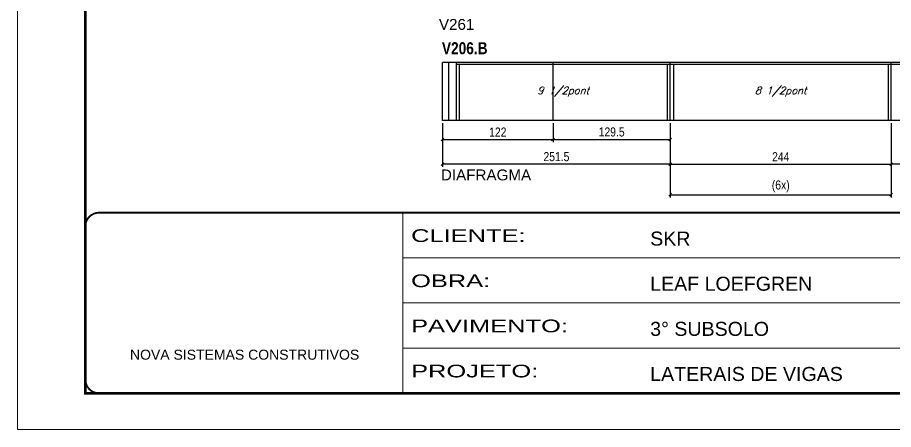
# Model space of a CAD drawing. Extents: x 3309 to 9590, y -2522 to 15424.
# Drawn here: x 4908 to 5875, y 11261 to 11715 of the extents above; entities that cross this region are included whole.
import ezdxf

# ---------------------------------------------------------------- set-up
doc = ezdxf.new("R2010")
doc.units = 0
doc.linetypes.add('CONTINUO', pattern=[0])
doc.linetypes.add('DASHED', pattern=[0.75, 0.5, -0.25])
for name, color, linetype in [('5', 5, 'Continuous'), ('COTA', 241, 'Continuous'), ('NOMENCLATURA', 7, 'Continuous'), ('Painéis', 200, 'Continuous'), ('SARR_2.2x7', 40, 'Continuous'), ('SARR_3.5x7', 81, 'Continuous'), ('texto', 7, 'Continuous')]:
    doc.layers.add(name, color=color, linetype=linetype)
doc.layers.add('Folhas', color=255, linetype='Continuous', lineweight=9)
doc.layers.add('SARRAFO DE PRESSAO', color=251, linetype='DASHED', lineweight=9)
doc.styles.add('ARIAL', font='arial.ttf')
doc.styles.add('COTA TECNICA', font='techl___.ttf', dxfattribs={"height": 10})
doc.styles.add('Romans', font='romans.shx')
doc.styles.get("Standard").update_dxf_attribs({"font": 'arial.ttf'})
doc.styles.add('TECNICA', font='techb___.ttf', dxfattribs={"height": 10})
doc.styles.add('Tecnologia', font='')
doc.styles.get('Tecnologia').set_extended_font_data('Forgotten Futurist')
doc.dimstyles.new('PAINEL', dxfattribs={"dimtxt": 10, "dimasz": 3, "dimexe": 3, "dimexo": 3, "dimgap": 3, "dimtad": 1, "dimdec": 1, "dimzin": 12, "dimdsep": 46, "dimtxsty": 'COTA TECNICA', "dimblk1": 'OBLIQUE', "dimblk2": 'OBLIQUE', "dimsah": 1, "dimcen": 0.9, "dimclrd": 4, "dimclre": 4, "dimclrt": 240, "dimadec": 1, "dimazin": 3, "dimtfac": 1, "dimtdec": 1, "dimtmove": 0, "dimatfit": 3, "dimfxl": 1, "dimtolj": 1, "dimtzin": 12, "dimarcsym": 0})

# ---------------------------------------------------------------- blocks, each defined once
blk = doc.blocks.new('9999999999')
at = {"color": 30, "linetype": 'CONTINUO'}
for p, q in [((98564.56, 34230.21), (98564.56, 34429.45)), ((98564.56, 34379.64), (99583.98, 34379.64)), ((98564.56, 34329.83), (99487.98, 34329.83)), ((98564.56, 34280.02), (99487.98, 34280.02))]:
    blk.add_line(p, q, dxfattribs=at)
at = {"color": 30, "linetype": 'CONTINUO', "const_width": 2}
blk.add_lwpolyline([(99583.98, 34230.21), (99583.98, 34414.45, 0.414214), (99568.98, 34429.45), (98228.98, 34429.45, 0.414214), (98213.98, 34414.45), (98213.98, 34245.21, 0.414214), (98228.98, 34230.21), (99583.98, 34230.21)], format="xyb", dxfattribs=at)
at = {"layer": 'Folhas'}
blk.add_lwpolyline([(98138.98, 34190.21), (99623.98, 34190.21), (99623.98, 35240.21), (98138.98, 35240.21)], close=True, dxfattribs=at)
at = {"layer": 'Folhas', "color": 30, "const_width": 3}
blk.add_lwpolyline([(98213.98, 34230.21), (99583.98, 34230.21), (99583.98, 35200.21), (98213.98, 35200.21)], close=True, dxfattribs=at)
at = {"color": 7, "linetype": 'Continuous', "ltscale": 5, "style": 'ARIAL'}
for s, height, p in [('SKR', 15.483, (98837.68, 34393.13)), ('LEAF LOEFGREN', 15.4829, (98837.68, 34343.32)), ('3° SUBSOLO', 15.483, (98837.68, 34293.51)), ('NOVA SISTEMAS CONSTRUTIVOS', 11.0592, (98263.19, 34267.21)), ('LATERAIS DE VIGAS', 15.4829, (98837.68, 34243.7))]:
    blk.add_text(s, height=height, dxfattribs=at).set_placement(p)
at = {"layer": 'Folhas', "color": 7, "style": 'Tecnologia', "width": 1.5}
for s, p in [('CLIENTE:', (98573.65, 34397.17)), ('OBRA:', (98573.65, 34347.31)), ('PAVIMENTO:', (98573.65, 34297.5)), ('PROJETO:', (98573.65, 34247.69))]:
    blk.add_text(s, height=14, dxfattribs=at).set_placement(p)
blk = doc.blocks.new('_Oblique')
at = {"color": 0, "linetype": 'ByBlock', "lineweight": -2}
blk.add_line((-0.5, -0.5), (0.5, 0.5), dxfattribs=at)
blk = doc.blocks.new('*D290')
at = {"layer": 'COTA', "color": 4, "linetype": 'ByBlock', "lineweight": -2, "transparency": 16777216}
for p, q in [((5872.77, 11598.66), (5872.77, 11550.64)), ((6116.77, 11598.66), (6116.77, 11550.64)), ((6116.77, 11553.64), (5872.77, 11553.64))]:
    blk.add_line(p, q, dxfattribs=at)
at = {"layer": 'Defpoints', "color": 0, "linetype": 'ByBlock', "transparency": 16777216}
for p in [(5872.77, 11601.66), (6116.77, 11601.66), (5872.77, 11553.64)]:
    blk.add_point(p, dxfattribs=at)
at = {"layer": 'COTA', "color": 4, "linetype": 'ByBlock', "lineweight": -2, "transparency": 16777216, "xscale": 3, "yscale": 3, "zscale": 3, "rotation": 180}
blk.add_blockref('_Oblique', (5872.77, 11553.64), dxfattribs=at)
at = {"layer": 'COTA', "color": 4, "linetype": 'ByBlock', "lineweight": -2, "transparency": 16777216, "xscale": 3, "yscale": 3, "zscale": 3}
blk.add_blockref('_Oblique', (6116.77, 11553.64), dxfattribs=at)
at = {"layer": 'COTA', "color": 240, "linetype": 'ByBlock', "transparency": 16777216, "insert": (5994.77, 11561.72), "char_height": 10, "attachment_point": 5, "style": 'COTA TECNICA'}
blk.add_mtext('\\A1;244', dxfattribs=at)
blk = doc.blocks.new('*D291')
at = {"layer": 'COTA', "color": 4, "linetype": 'ByBlock', "lineweight": -2, "transparency": 16777216}
for p, q in [((5377.27, 11598.66), (5377.27, 11550.64)), ((5628.77, 11598.66), (5628.77, 11550.64)), ((5628.77, 11553.64), (5377.27, 11553.64))]:
    blk.add_line(p, q, dxfattribs=at)
at = {"layer": 'Defpoints', "color": 0, "linetype": 'ByBlock', "transparency": 16777216}
for p in [(5377.27, 11601.66), (5628.77, 11601.66), (5377.27, 11553.64)]:
    blk.add_point(p, dxfattribs=at)
at = {"layer": 'COTA', "color": 4, "linetype": 'ByBlock', "lineweight": -2, "transparency": 16777216, "xscale": 3, "yscale": 3, "zscale": 3, "rotation": 180}
blk.add_blockref('_Oblique', (5377.27, 11553.64), dxfattribs=at)
at = {"layer": 'COTA', "color": 4, "linetype": 'ByBlock', "lineweight": -2, "transparency": 16777216, "xscale": 3, "yscale": 3, "zscale": 3}
blk.add_blockref('_Oblique', (5628.77, 11553.64), dxfattribs=at)
at = {"layer": 'COTA', "color": 240, "linetype": 'ByBlock', "transparency": 16777216, "insert": (5503.02, 11561.75), "char_height": 10, "attachment_point": 5, "style": 'COTA TECNICA'}
blk.add_mtext('\\A1;251.5', dxfattribs=at)
blk = doc.blocks.new('*D293')
at = {"layer": 'COTA', "color": 4, "lineweight": -2, "transparency": 16777216}
for p, q in [((5628.77, 11598.66), (5628.77, 11550.64)), ((5872.77, 11598.66), (5872.77, 11550.64)), ((5628.77, 11553.64), (5872.77, 11553.64))]:
    blk.add_line(p, q, dxfattribs=at)
at = {"layer": 'Defpoints', "color": 0, "transparency": 16777216}
for p in [(5628.77, 11601.66), (5872.77, 11601.66), (5872.77, 11553.64)]:
    blk.add_point(p, dxfattribs=at)
at = {"layer": 'COTA', "color": 4, "lineweight": -2, "transparency": 16777216, "xscale": 3, "yscale": 3, "zscale": 3, "rotation": 180}
blk.add_blockref('_Oblique', (5628.77, 11553.64), dxfattribs=at)
at = {"layer": 'COTA', "color": 4, "lineweight": -2, "transparency": 16777216, "xscale": 3, "yscale": 3, "zscale": 3}
blk.add_blockref('_Oblique', (5872.77, 11553.64), dxfattribs=at)
at = {"layer": 'COTA', "color": 240, "transparency": 16777216, "insert": (5750.77, 11561.72), "char_height": 10, "attachment_point": 5, "style": 'COTA TECNICA'}
blk.add_mtext('\\A1;244', dxfattribs=at)
blk = doc.blocks.new('*D294')
at = {"layer": 'COTA', "color": 4, "lineweight": -2, "transparency": 16777216}
for p, q in [((5377.27, 11598.66), (5377.27, 11577.86)), ((5499.27, 11598.66), (5499.27, 11577.86)), ((5377.27, 11580.86), (5499.27, 11580.86))]:
    blk.add_line(p, q, dxfattribs=at)
at = {"layer": 'Defpoints', "color": 0, "transparency": 16777216}
for p in [(5377.27, 11601.66), (5499.27, 11601.66), (5499.27, 11580.86)]:
    blk.add_point(p, dxfattribs=at)
at = {"layer": 'COTA', "color": 4, "lineweight": -2, "transparency": 16777216, "xscale": 3, "yscale": 3, "zscale": 3, "rotation": 180}
blk.add_blockref('_Oblique', (5377.27, 11580.86), dxfattribs=at)
at = {"layer": 'COTA', "color": 4, "lineweight": -2, "transparency": 16777216, "xscale": 3, "yscale": 3, "zscale": 3}
blk.add_blockref('_Oblique', (5499.27, 11580.86), dxfattribs=at)
at = {"layer": 'COTA', "color": 240, "transparency": 16777216, "insert": (5438.27, 11588.92), "char_height": 10, "attachment_point": 5, "style": 'COTA TECNICA'}
blk.add_mtext('\\A1;122', dxfattribs=at)
blk = doc.blocks.new('*D295')
at = {"layer": 'COTA', "color": 4, "lineweight": -2, "transparency": 16777216}
for p, q in [((5499.27, 11598.66), (5499.27, 11577.86)), ((5628.77, 11598.66), (5628.77, 11577.86)), ((5499.27, 11580.86), (5628.77, 11580.86))]:
    blk.add_line(p, q, dxfattribs=at)
at = {"layer": 'Defpoints', "color": 0, "transparency": 16777216}
for p in [(5499.27, 11601.66), (5628.77, 11601.66), (5628.77, 11580.86)]:
    blk.add_point(p, dxfattribs=at)
at = {"layer": 'COTA', "color": 4, "lineweight": -2, "transparency": 16777216, "xscale": 3, "yscale": 3, "zscale": 3, "rotation": 180}
blk.add_blockref('_Oblique', (5499.27, 11580.86), dxfattribs=at)
at = {"layer": 'COTA', "color": 4, "lineweight": -2, "transparency": 16777216, "xscale": 3, "yscale": 3, "zscale": 3}
blk.add_blockref('_Oblique', (5628.77, 11580.86), dxfattribs=at)
at = {"layer": 'COTA', "color": 240, "transparency": 16777216, "insert": (5564.02, 11589), "char_height": 10, "attachment_point": 5, "style": 'COTA TECNICA'}
blk.add_mtext('\\A1;129.5', dxfattribs=at)
blk = doc.blocks.new('*D296')
at = {"layer": 'COTA', "color": 4, "lineweight": -2, "transparency": 16777216}
for p, q in [((5628.77, 11598.66), (5628.77, 11516.83)), ((5872.77, 11598.66), (5872.77, 11516.83)), ((5628.77, 11519.83), (5872.77, 11519.83))]:
    blk.add_line(p, q, dxfattribs=at)
at = {"layer": 'Defpoints', "color": 0, "transparency": 16777216}
for p in [(5628.77, 11601.66), (5872.77, 11601.66), (5872.77, 11519.83)]:
    blk.add_point(p, dxfattribs=at)
at = {"layer": 'COTA', "color": 4, "lineweight": -2, "transparency": 16777216, "xscale": 3, "yscale": 3, "zscale": 3, "rotation": 180}
blk.add_blockref('_Oblique', (5628.77, 11519.83), dxfattribs=at)
at = {"layer": 'COTA', "color": 4, "lineweight": -2, "transparency": 16777216, "xscale": 3, "yscale": 3, "zscale": 3}
blk.add_blockref('_Oblique', (5872.77, 11519.83), dxfattribs=at)
at = {"layer": 'COTA', "color": 240, "transparency": 16777216, "insert": (5750.77, 11529.05), "char_height": 10, "attachment_point": 5, "style": 'COTA TECNICA'}
blk.add_mtext('\\A1;(6x)', dxfattribs=at)

msp = doc.modelspace()

# ---------------------------------------------------------------- linework, layer by layer
at = {"layer": 'Painéis', "linetype": 'ByBlock'}
for p, q in [((6116.77, 11665.66), (5377.27, 11665.66)), ((5377.27, 11601.66), (5377.27, 11665.66)), ((5499.27, 11601.66), (5499.27, 11665.66)), ((5628.77, 11601.66), (5628.77, 11665.66)), ((5872.77, 11601.66), (5872.77, 11665.66)), ((6116.77, 11601.66), (5377.27, 11601.66))]:
    msp.add_line(p, q, dxfattribs=at)
at = {"layer": 'SARR_2.2x7', "linetype": 'Continuous'}
for p, q in [((5384.27, 11601.66), (5384.27, 11665.66)), ((5628.77, 11663.46), (5392.27, 11663.46)), ((5872.77, 11663.46), (5628.77, 11663.46)), ((6101.77, 11663.46), (5872.77, 11663.46))]:
    msp.add_line(p, q, dxfattribs=at)
at = {"layer": 'SARR_3.5x7'}
for p, q in [((5392.27, 11665.66), (5392.27, 11601.66)), ((5395.77, 11663.46), (5395.77, 11601.66)), ((5625.27, 11663.46), (5625.27, 11601.66)), ((5632.27, 11663.46), (5632.27, 11601.66)), ((5869.27, 11663.46), (5869.27, 11601.66))]:
    msp.add_line(p, q, dxfattribs=at)

# ---------------------------------------------------------------- block references
at = {"layer": 'SARRAFO DE PRESSAO', "color": 6, "linetype": 'ByBlock'}
msp.add_blockref('9999999999', (-93231.11, -22929.5), dxfattribs=at)

# ---------------------------------------------------------------- texts
at = {"layer": '5', "linetype": 'Continuous'}
for s, rotation, p in [('V261', 359.99996, (5373.27, 11701.74)), ('DIAFRAGMA', 0.00004, (5375.47, 11535.63))]:
    msp.add_text(s, height=12, rotation=rotation, dxfattribs=at).set_placement(p)
at = {"layer": 'NOMENCLATURA', "style": 'TECNICA'}
msp.add_text('V206.B', height=13.2, dxfattribs=at).set_placement((5376.55, 11674.85))
at = {"layer": 'texto', "color": 2, "char_height": 8, "attachment_point": 5, "style": 'Romans'}
for s, insert in [('{\\Q19;\\C256;9 1/2pont}', (5510.52, 11633.56)), ('{\\Q19;\\C256;8 1/2pont}', (5750.77, 11633.56))]:
    msp.add_mtext(s, dxfattribs=dict(at, insert=insert))

# ---------------------------------------------------------------- dimensions: what is measured, and where the dimension line sits
at = {"layer": 'COTA', "linetype": 'ByBlock'}
dim = msp.add_linear_dim(base=(5377.27, 11553.64), p1=(5628.77, 11601.66), p2=(5377.27, 11601.66), angle=180, dimstyle='PAINEL', override={"dimtmove": 1}, dxfattribs=at)
dim.commit()
dim.dimension.update_dxf_attribs({"geometry": '*D291', "text_midpoint": (5503.02, 11561.75)})
at = {"layer": 'COTA'}
for base, p1, p2, picture, middle in [((5499.27, 11580.86), (5377.27, 11601.66), (5499.27, 11601.66), '*D294', (5438.27, 11588.92)), ((5872.77, 11553.64), (5628.77, 11601.66), (5872.77, 11601.66), '*D293', (5750.77, 11561.72))]:
    dim = msp.add_linear_dim(base=base, p1=p1, p2=p2, dimstyle='PAINEL', dxfattribs=at)
    dim.commit()
    dim.dimension.update_dxf_attribs({"geometry": picture, "text_midpoint": middle})
dim = msp.add_linear_dim(base=(5628.77, 11580.86), p1=(5499.27, 11601.66), p2=(5628.77, 11601.66), dimstyle='PAINEL', override={"dimtmove": 1}, dxfattribs=at)
dim.commit()
dim.dimension.update_dxf_attribs({"geometry": '*D295', "text_midpoint": (5564.02, 11589)})
dim = msp.add_linear_dim(base=(5872.77, 11519.83), p1=(5628.77, 11601.66), p2=(5872.77, 11601.66), text='(6x)', dimstyle='PAINEL', dxfattribs=at)
dim.commit()
dim.dimension.update_dxf_attribs({"geometry": '*D296', "text_midpoint": (5750.77, 11529.05)})
at = {"layer": 'COTA', "linetype": 'ByBlock'}
dim = msp.add_linear_dim(base=(5872.77, 11553.64), p1=(6116.77, 11601.66), p2=(5872.77, 11601.66), angle=180, dimstyle='PAINEL', dxfattribs=at)
dim.commit()
dim.dimension.update_dxf_attribs({"geometry": '*D290', "text_midpoint": (5994.77, 11561.72)})

doc.saveas('drawing.dxf')
